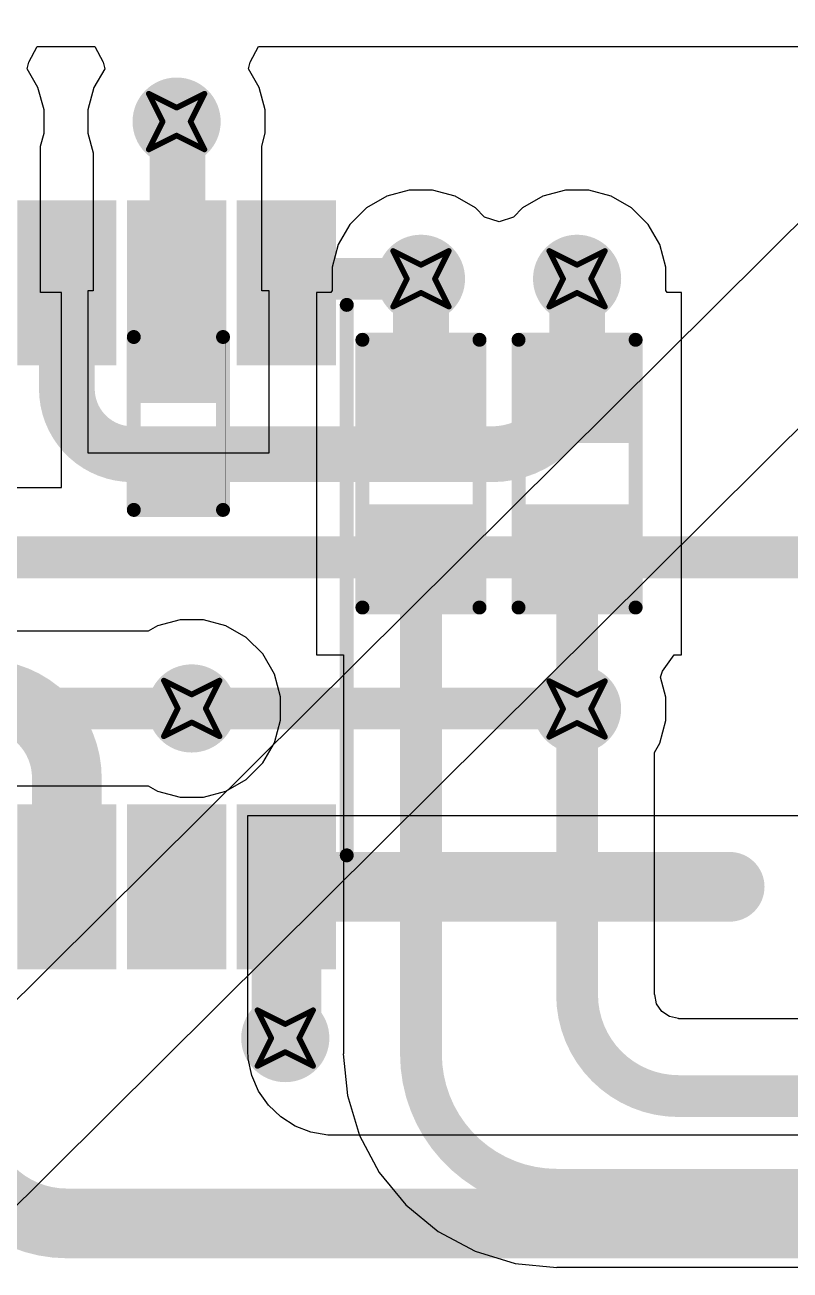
# Model space of a CAD drawing. Header units: inches. Extents: x 0 to 213, y 0 to 212.
# Drawn here: x 0.6632 to 0.9376, y 1.5881 to 2.0345 of the extents above; entities that cross this region are included whole.
import ezdxf

# ---------------------------------------------------------------- set-up
doc = ezdxf.new("R2010")
doc.units = ezdxf.units.IN
doc.header["$MEASUREMENT"] = 0
for name, color, linetype in [('Bottom Layer', 5, 'Continuous'), ('Bottom Overlay', 54, 'Continuous'), ('Bottom Paste', 16, 'Continuous'), ('Bottom Solder', 6, 'Continuous'), ('Drill Drawing', 1, 'Continuous'), ('Top Layer', 1, 'Continuous'), ('Top Overlay', 2, 'Continuous'), ('Top Paste', 8, 'Continuous'), ('Top Solder', 216, 'Continuous'), ('Via Holes', 16, 'Continuous')]:
    doc.layers.add(name, color=color, linetype=linetype)

# ---------------------------------------------------------------- blocks, each defined once
blk = doc.blocks.new('R___0402_B_31')
at = {"layer": 'Bottom Layer'}
for points in [[(-0.0095, 0.0125), (-0.0095, -0.0125), (-0.0275, -0.0125), (-0.0275, 0.0125)], [(0.0275001, 0.0125), (0.0275001, -0.0125), (0.0095001, -0.0125), (0.0095001, 0.0125)]]:
    blk.add_hatch(color=5, dxfattribs=at).paths.add_polyline_path(points)
at = {"layer": 'Bottom Paste'}
for points in [[(-0.0095, 0.0125), (-0.0095, -0.0125), (-0.0275, -0.0125), (-0.0275, 0.0125)], [(0.0275001, 0.0125), (0.0275001, -0.0125), (0.0095001, -0.0125), (0.0095001, 0.0125)]]:
    blk.add_hatch(color=16, dxfattribs=at).paths.add_polyline_path(points)
at = {"layer": 'Bottom Solder'}
for points in [[(-0.0073346, 0.0146654), (-0.0073346, -0.0146654), (-0.0296654, -0.0146654), (-0.0296654, 0.0146654)], [(0.0296655, 0.0146654), (0.0296655, -0.0146654), (0.0073347, -0.0146654), (0.0073347, 0.0146654)]]:
    blk.add_hatch(color=6, dxfattribs=at).paths.add_polyline_path(points)
at = {"layer": 'Bottom Overlay'}
for points, const_width in [([(0.031, 0.016), (-0.031, 0.016)], 0.005), ([(-0.031, -0.016), (-0.031, 0.016)], 0.005), ([(0.031, -0.016), (0.031, 0.016)], 0.005), ([(0.032, 0.017), (-0.0319999, 0.017)], 0.000127), ([(0.031, -0.016), (-0.031, -0.016)], 0.005)]:
    blk.add_lwpolyline(points, dxfattribs=dict(at, const_width=const_width))
for points, const_width in [([(-0.03225, 0.016, 1), (-0.02975, 0.016, 1)], 0.0025), ([(-0.03225, 0.016, 1), (-0.02975, 0.016, 1)], 0.0025), ([(0.02975, 0.016, 1), (0.03225, 0.016, 1)], 0.0025), ([(0.02975, 0.016, 1), (0.03225, 0.016, 1)], 0.0025), ([(-0.0320316, 0.017, 1), (-0.0319682, 0.017, 1)], 6.35e-05), ([(0.0319683, 0.017, 1), (0.0320317, 0.017, 1)], 6.35e-05), ([(-0.03225, -0.016, 1), (-0.02975, -0.016, 1)], 0.0025), ([(-0.03225, -0.016, 1), (-0.02975, -0.016, 1)], 0.0025), ([(0.02975, -0.016, 1), (0.03225, -0.016, 1)], 0.0025), ([(0.02975, -0.016, 1), (0.03225, -0.016, 1)], 0.0025)]:
    blk.add_lwpolyline(points, format="xyb", close=True, dxfattribs=dict(at, const_width=const_width))
blk = doc.blocks.new('SOP_10_38')
at = {"layer": 'Top Layer'}
for points in [[(-0.13385825, 0.09251975), (-0.08267715, 0.09251975), (-0.08267715, 0.06496065), (-0.13385825, 0.06496065)], [(0.08267715, 0.09251975), (0.13385825, 0.09251975), (0.13385825, 0.06496065), (0.08267715, 0.06496065)], [(-0.13385825, 0.05314965), (-0.08267715, 0.05314965), (-0.08267715, 0.02559055), (-0.13385825, 0.02559055)], [(0.08267715, 0.05314965), (0.13385825, 0.05314965), (0.13385825, 0.02559055), (0.08267715, 0.02559055)], [(-0.13385825, 0.01377955), (-0.08267715, 0.01377955), (-0.08267715, -0.01377955), (-0.13385825, -0.01377955)], [(0.08267715, 0.01377965), (0.13385825, 0.01377965), (0.13385825, -0.01377945), (0.08267715, -0.01377945)], [(-0.13385825, -0.02559045), (-0.08267715, -0.02559045), (-0.08267715, -0.05314955), (-0.13385825, -0.05314955)], [(0.08267715, -0.02559045), (0.13385825, -0.02559045), (0.13385825, -0.05314955), (0.08267715, -0.05314955)], [(-0.13385825, -0.06496055), (-0.08267715, -0.06496055), (-0.08267715, -0.09251965), (-0.13385825, -0.09251965)], [(0.08267715, -0.06496055), (0.13385825, -0.06496055), (0.13385825, -0.09251965), (0.08267715, -0.09251965)]]:
    blk.add_hatch(color=1, dxfattribs=at).paths.add_polyline_path(points)
at = {"layer": 'Top Paste'}
for points in [[(-0.13385825, 0.09251975), (-0.08267715, 0.09251975), (-0.08267715, 0.06496065), (-0.13385825, 0.06496065)], [(0.08267715, 0.09251975), (0.13385825, 0.09251975), (0.13385825, 0.06496065), (0.08267715, 0.06496065)], [(-0.13385825, 0.05314965), (-0.08267715, 0.05314965), (-0.08267715, 0.02559055), (-0.13385825, 0.02559055)], [(0.08267715, 0.05314965), (0.13385825, 0.05314965), (0.13385825, 0.02559055), (0.08267715, 0.02559055)], [(-0.13385825, 0.01377955), (-0.08267715, 0.01377955), (-0.08267715, -0.01377955), (-0.13385825, -0.01377955)], [(0.08267715, 0.01377965), (0.13385825, 0.01377965), (0.13385825, -0.01377945), (0.08267715, -0.01377945)], [(-0.13385825, -0.02559045), (-0.08267715, -0.02559045), (-0.08267715, -0.05314955), (-0.13385825, -0.05314955)], [(0.08267715, -0.02559045), (0.13385825, -0.02559045), (0.13385825, -0.05314955), (0.08267715, -0.05314955)], [(-0.13385825, -0.06496055), (-0.08267715, -0.06496055), (-0.08267715, -0.09251965), (-0.13385825, -0.09251965)], [(0.08267715, -0.06496055), (0.13385825, -0.06496055), (0.13385825, -0.09251965), (0.08267715, -0.09251965)]]:
    blk.add_hatch(color=8, dxfattribs=at).paths.add_polyline_path(points)
at = {"layer": 'Top Solder'}
for points in [[(-0.13785825, 0.09651975), (-0.07867715, 0.09651975), (-0.07867715, 0.06096065), (-0.13785825, 0.06096065)], [(0.07867715, 0.09651975), (0.13785825, 0.09651975), (0.13785825, 0.06096065), (0.07867715, 0.06096065)], [(-0.13785825, 0.05714965), (-0.07867715, 0.05714965), (-0.07867715, 0.02159055), (-0.13785825, 0.02159055)], [(0.07867715, 0.05714965), (0.13785825, 0.05714965), (0.13785825, 0.02159055), (0.07867715, 0.02159055)], [(-0.13785825, 0.01777955), (-0.07867715, 0.01777955), (-0.07867715, -0.01777955), (-0.13785825, -0.01777955)], [(0.07867715, 0.01777965), (0.13785825, 0.01777965), (0.13785825, -0.01777945), (0.07867715, -0.01777945)], [(-0.13785825, -0.02159045), (-0.07867715, -0.02159045), (-0.07867715, -0.05714955), (-0.13785825, -0.05714955)], [(0.07867715, -0.02159045), (0.13785825, -0.02159045), (0.13785825, -0.05714955), (0.07867715, -0.05714955)], [(-0.13785825, -0.06096055), (-0.07867715, -0.06096055), (-0.07867715, -0.09651965), (-0.13785825, -0.09651965)], [(0.07867715, -0.06096055), (0.13785825, -0.06096055), (0.13785825, -0.09651965), (0.07867715, -0.09651965)]]:
    blk.add_hatch(color=216, dxfattribs=at).paths.add_polyline_path(points)
at = {"layer": 'Top Overlay', "const_width": 0.005}
for points in [[(-0.097, 0.1003937), (0.1003937, 0.1003937)], [(-0.1469625, 0.084), (-0.1469625, 0.074)], [(-0.1469625, 0.084), (-0.1419625, 0.079)], [(-0.1419625, 0.079), (-0.1469625, 0.074)], [(-0.097, -0.1003937), (0.1003937, -0.1003937)]]:
    blk.add_lwpolyline(points, dxfattribs=at)
at = {"layer": 'Top Overlay', "const_width": 0.0025}
for points in [[(-0.09825, 0.1003937, 1), (-0.09575, 0.1003937, 1)], [(0.0991437, 0.1003937, 1), (0.1016437, 0.1003937, 1)], [(-0.1482125, 0.084, 1), (-0.1457125, 0.084, 1)], [(-0.1482125, 0.084, 1), (-0.1457125, 0.084, 1)], [(-0.1432125, 0.079, 1), (-0.1407125, 0.079, 1)], [(-0.1432125, 0.079, 1), (-0.1407125, 0.079, 1)], [(-0.1482125, 0.074, 1), (-0.1457125, 0.074, 1)], [(-0.1482125, 0.074, 1), (-0.1457125, 0.074, 1)], [(-0.09825, -0.1003937, 1), (-0.09575, -0.1003937, 1)], [(0.0991437, -0.1003937, 1), (0.1016437, -0.1003937, 1)]]:
    blk.add_lwpolyline(points, format="xyb", close=True, dxfattribs=at)
blk = doc.blocks.new('R___0603_B_46')
at = {"layer": 'Bottom Layer'}
for points in [[(-0.045, -0.0175), (-0.045, 0.0175), (-0.015, 0.0175), (-0.015, -0.0175)], [(0.015, -0.0175), (0.015, 0.0175), (0.045, 0.0175), (0.045, -0.0175)]]:
    blk.add_hatch(color=5, dxfattribs=at).paths.add_polyline_path(points)
at = {"layer": 'Bottom Paste'}
for points in [[(-0.045, -0.0175), (-0.045, 0.0175), (-0.015, 0.0175), (-0.015, -0.0175)], [(0.015, -0.0175), (0.015, 0.0175), (0.045, 0.0175), (0.045, -0.0175)]]:
    blk.add_hatch(color=16, dxfattribs=at).paths.add_polyline_path(points)
at = {"layer": 'Bottom Solder'}
for points in [[(-0.049, -0.0215), (-0.049, 0.0215), (-0.011, 0.0215), (-0.011, -0.0215)], [(0.011, -0.0215), (0.011, 0.0215), (0.049, 0.0215), (0.049, -0.0215)]]:
    blk.add_hatch(color=6, dxfattribs=at).paths.add_polyline_path(points)
at = {"layer": 'Bottom Overlay', "const_width": 0.005}
for points in [[(-0.048, 0.021), (0.048, 0.021)], [(-0.048, 0.021), (-0.048, -0.021)], [(0.048, 0.021), (0.048, -0.021)], [(-0.048, -0.021), (0.048, -0.021)]]:
    blk.add_lwpolyline(points, dxfattribs=at)
at = {"layer": 'Bottom Overlay', "const_width": 0.0025}
for points in [[(-0.04925, 0.021, 1), (-0.04675, 0.021, 1)], [(-0.04925, 0.021, 1), (-0.04675, 0.021, 1)], [(0.04675, 0.021, 1), (0.04925, 0.021, 1)], [(0.04675, 0.021, 1), (0.04925, 0.021, 1)], [(-0.04925, -0.021, 1), (-0.04675, -0.021, 1)], [(-0.04925, -0.021, 1), (-0.04675, -0.021, 1)], [(0.04675, -0.021, 1), (0.04925, -0.021, 1)], [(0.04675, -0.021, 1), (0.04925, -0.021, 1)]]:
    blk.add_lwpolyline(points, format="xyb", close=True, dxfattribs=at)
blk = doc.blocks.new('R___0603_B_48')
at = {"layer": 'Bottom Layer'}
for points in [[(-0.045, -0.0175), (-0.045, 0.0175), (-0.015, 0.0175), (-0.015, -0.0175)], [(0.015, -0.0175), (0.015, 0.0175), (0.045, 0.0175), (0.045, -0.0175)]]:
    blk.add_hatch(color=5, dxfattribs=at).paths.add_polyline_path(points)
at = {"layer": 'Bottom Paste'}
for points in [[(-0.045, -0.0175), (-0.045, 0.0175), (-0.015, 0.0175), (-0.015, -0.0175)], [(0.015, -0.0175), (0.015, 0.0175), (0.045, 0.0175), (0.045, -0.0175)]]:
    blk.add_hatch(color=16, dxfattribs=at).paths.add_polyline_path(points)
at = {"layer": 'Bottom Solder'}
for points in [[(-0.049, -0.0215), (-0.049, 0.0215), (-0.011, 0.0215), (-0.011, -0.0215)], [(0.011, -0.0215), (0.011, 0.0215), (0.049, 0.0215), (0.049, -0.0215)]]:
    blk.add_hatch(color=6, dxfattribs=at).paths.add_polyline_path(points)
at = {"layer": 'Bottom Overlay', "const_width": 0.005}
for points in [[(-0.048, 0.021), (0.048, 0.021)], [(-0.048, 0.021), (-0.048, -0.021)], [(0.048, 0.021), (0.048, -0.021)], [(-0.048, -0.021), (0.048, -0.021)]]:
    blk.add_lwpolyline(points, dxfattribs=at)
at = {"layer": 'Bottom Overlay', "const_width": 0.0025}
for points in [[(-0.04925, 0.021, 1), (-0.04675, 0.021, 1)], [(-0.04925, 0.021, 1), (-0.04675, 0.021, 1)], [(0.04675, 0.021, 1), (0.04925, 0.021, 1)], [(0.04675, 0.021, 1), (0.04925, 0.021, 1)], [(-0.04925, -0.021, 1), (-0.04675, -0.021, 1)], [(-0.04925, -0.021, 1), (-0.04675, -0.021, 1)], [(0.04675, -0.021, 1), (0.04925, -0.021, 1)], [(0.04675, -0.021, 1), (0.04925, -0.021, 1)]]:
    blk.add_lwpolyline(points, format="xyb", close=True, dxfattribs=at)
blk = doc.blocks.new('5050_LED_61')
at = {"layer": 'Top Solder'}
for p in [(0.0156041, -0.0902333), (-0.0587447, -0.0902586)]:
    blk.add_line(p, (-211.999042, -210.7003646), dxfattribs=at)

msp = doc.modelspace()

# ---------------------------------------------------------------- hatches: boundary and pattern name
at = {"layer": 'Bottom Layer'}
h = msp.add_hatch(color=5, dxfattribs=at)
edge = h.paths.add_edge_path()
edge.add_arc((0.7175887, 1.9998753), 0.011811, 0, 360)
h = msp.add_hatch(color=5, dxfattribs=at)
edge = h.paths.add_edge_path()
edge.add_arc((0.8052283, 1.9435052), 0.011811, 0, 360)
h = msp.add_hatch(color=5, dxfattribs=at)
edge = h.paths.add_edge_path()
edge.add_arc((0.8612283, 1.9435052), 0.011811, 0, 360)
h = msp.add_hatch(color=5, dxfattribs=at)
edge = h.paths.add_edge_path()
edge.add_arc((0.7230005, 1.7894501), 0.011811, 0, 360)
h = msp.add_hatch(color=5, dxfattribs=at)
edge = h.paths.add_edge_path()
edge.add_arc((0.8612249, 1.7892709), 0.011811, 0, 360)
h = msp.add_hatch(color=5, dxfattribs=at)
edge = h.paths.add_edge_path()
edge.add_arc((0.7565595, 1.6712509), 0.011811, 0, 360)
at = {"layer": 'Bottom Solder'}
h = msp.add_hatch(color=6, dxfattribs=at)
edge = h.paths.add_edge_path()
edge.add_arc((0.7175887, 1.9998753), 0.015811, 0, 360)
h = msp.add_hatch(color=6, dxfattribs=at)
edge = h.paths.add_edge_path()
edge.add_arc((0.8052283, 1.9435052), 0.015811, 0, 360)
h = msp.add_hatch(color=6, dxfattribs=at)
edge = h.paths.add_edge_path()
edge.add_arc((0.8612283, 1.9435052), 0.015811, 0, 360)
h = msp.add_hatch(color=6, dxfattribs=at)
edge = h.paths.add_edge_path()
edge.add_arc((0.7230005, 1.7894501), 0.015811, 0, 360)
h = msp.add_hatch(color=6, dxfattribs=at)
edge = h.paths.add_edge_path()
edge.add_arc((0.8612249, 1.7892709), 0.015811, 0, 360)
h = msp.add_hatch(color=6, dxfattribs=at)
edge = h.paths.add_edge_path()
edge.add_arc((0.7565595, 1.6712509), 0.015811, 0, 360)
at = {"layer": 'Top Layer'}
h = msp.add_hatch(color=1, dxfattribs=at)
edge = h.paths.add_edge_path()
edge.add_arc((0.7175887, 1.9998753), 0.011811, 0, 360)
h = msp.add_hatch(color=1, dxfattribs=at)
edge = h.paths.add_edge_path()
edge.add_arc((0.8052283, 1.9435052), 0.011811, 0, 360)
h = msp.add_hatch(color=1, dxfattribs=at)
edge = h.paths.add_edge_path()
edge.add_arc((0.8612283, 1.9435052), 0.011811, 0, 360)
h = msp.add_hatch(color=1, dxfattribs=at)
edge = h.paths.add_edge_path()
edge.add_arc((0.7230005, 1.7894501), 0.011811, 0, 360)
h = msp.add_hatch(color=1, dxfattribs=at)
edge = h.paths.add_edge_path()
edge.add_arc((0.8612249, 1.7892709), 0.011811, 0, 360)
h = msp.add_hatch(color=1, dxfattribs=at)
edge = h.paths.add_edge_path()
edge.add_arc((0.7565595, 1.6712509), 0.011811, 0, 360)
at = {"layer": 'Top Solder'}
h = msp.add_hatch(color=216, dxfattribs=at)
edge = h.paths.add_edge_path()
edge.add_arc((0.7175887, 1.9998753), 0.015811, 0, 360)
h = msp.add_hatch(color=216, dxfattribs=at)
edge = h.paths.add_edge_path()
edge.add_arc((0.8052283, 1.9435052), 0.015811, 0, 360)
h = msp.add_hatch(color=216, dxfattribs=at)
edge = h.paths.add_edge_path()
edge.add_arc((0.8612283, 1.9435052), 0.015811, 0, 360)
h = msp.add_hatch(color=216, dxfattribs=at)
edge = h.paths.add_edge_path()
edge.add_arc((0.7230005, 1.7894501), 0.015811, 0, 360)
h = msp.add_hatch(color=216, dxfattribs=at)
edge = h.paths.add_edge_path()
edge.add_arc((0.8612249, 1.7892709), 0.015811, 0, 360)
h = msp.add_hatch(color=216, dxfattribs=at)
edge = h.paths.add_edge_path()
edge.add_arc((0.7565595, 1.6712509), 0.015811, 0, 360)
at = {"layer": 'Via Holes'}
h = msp.add_hatch(color=7, dxfattribs=at)
edge = h.paths.add_edge_path()
edge.add_arc((0.7175887, 1.9998753), 0.0059055, 0, 360)
h = msp.add_hatch(color=7, dxfattribs=at)
edge = h.paths.add_edge_path()
edge.add_arc((0.8052283, 1.9435052), 0.0059055, 0, 360)
h = msp.add_hatch(color=7, dxfattribs=at)
edge = h.paths.add_edge_path()
edge.add_arc((0.8612283, 1.9435052), 0.0059055, 0, 360)
h = msp.add_hatch(color=7, dxfattribs=at)
edge = h.paths.add_edge_path()
edge.add_arc((0.7230005, 1.7894501), 0.0059055, 0, 360)
h = msp.add_hatch(color=7, dxfattribs=at)
edge = h.paths.add_edge_path()
edge.add_arc((0.8612249, 1.7892709), 0.0059055, 0, 360)
h = msp.add_hatch(color=7, dxfattribs=at)
edge = h.paths.add_edge_path()
edge.add_arc((0.7565595, 1.6712509), 0.0059055, 0, 360)

# ---------------------------------------------------------------- linework, layer by layer
at = {"layer": 'Bottom Layer'}
for p, q in [((0.664616, 2.0212398), (0.6675323, 2.0268533)), ((0.6675323, 2.0268533), (0.6882654, 2.0268533)), ((0.6882654, 2.0268533), (0.6911817, 2.0212398)), ((0.7439957, 2.0212398), (0.746912, 2.0268533)), ((0.746912, 2.0268533), (1.7237561, 2.0268533)), ((0.6639842, 2.0188533), (0.664616, 2.0212398)), ((0.6678521, 2.0121539), (0.6639842, 2.0188533)), ((0.6918135, 2.0188533), (0.6879456, 2.0121539)), ((0.6911817, 2.0212398), (0.6918135, 2.0188533)), ((0.7433639, 2.0188533), (0.7439957, 2.0212398)), ((0.7472318, 2.0121539), (0.7433639, 2.0188533)), ((0.67002, 2.0040633), (0.6678521, 2.0121539)), ((0.6879456, 2.0121539), (0.6857777, 2.0040633)), ((0.7493997, 2.0040633), (0.7472318, 2.0121539)), ((0.67002, 1.9956873), (0.67002, 2.0040633)), ((0.6857777, 2.0040633), (0.6857777, 1.9956873)), ((0.7493997, 1.9956873), (0.7493997, 2.0040633)), ((0.6687877, 1.9910884), (0.67002, 1.9956873)), ((0.6857777, 1.9956873), (0.6876496, 1.9887014)), ((0.7481674, 1.9910884), (0.7493997, 1.9956873)), ((0.6687877, 1.9386388), (0.6687877, 1.9910884)), ((0.6876496, 1.9887014), (0.6876496, 1.9391388)), ((0.7481674, 1.9391388), (0.7481674, 1.9910884)), ((0.8010403, 1.9753162), (0.7929497, 1.9731483)), ((0.8094163, 1.9753162), (0.8010403, 1.9753162)), ((0.8175069, 1.9731483), (0.8094163, 1.9753162)), ((0.8570403, 1.9753162), (0.8489497, 1.9731483)), ((0.8654163, 1.9753162), (0.8570403, 1.9753162)), ((0.8735069, 1.9731483), (0.8654163, 1.9753162)), ((0.7929497, 1.9731483), (0.7856959, 1.9689603)), ((0.8247607, 1.9689603), (0.8175069, 1.9731483)), ((0.8489497, 1.9731483), (0.8416959, 1.9689603)), ((0.8807607, 1.9689603), (0.8735069, 1.9731483)), ((0.7856959, 1.9689603), (0.7797732, 1.9630376)), ((0.8280538, 1.9656672), (0.8247607, 1.9689603)), ((0.8332283, 1.9639046), (0.8280538, 1.9656672)), ((0.8384028, 1.9656672), (0.8332283, 1.9639046)), ((0.8416959, 1.9689603), (0.8384028, 1.9656672)), ((0.8866834, 1.9630376), (0.8807607, 1.9689603)), ((0.7797732, 1.9630376), (0.7755852, 1.9557838)), ((0.8908714, 1.9557838), (0.8866834, 1.9630376)), ((0.7755852, 1.9557838), (0.7734173, 1.9476932)), ((0.8930393, 1.9476932), (0.8908714, 1.9557838)), ((0.7734173, 1.9476932), (0.7734173, 1.9393173)), ((0.8930393, 1.9393173), (0.8930393, 1.9476932)), ((0.6763486, 1.9386388), (0.6687877, 1.9386388)), ((0.6763486, 1.8686388), (0.6763486, 1.9386388)), ((0.6876496, 1.9391388), (0.6857283, 1.9391388)), ((0.6857283, 1.9391388), (0.6857283, 1.8811388)), ((0.7507283, 1.9391388), (0.7481674, 1.9391388)), ((0.7507283, 1.8811388), (0.7507283, 1.9391388)), ((0.7728952, 1.9386369), (0.7677249, 1.9386369)), ((0.7677249, 1.9386369), (0.7677249, 1.8686369)), ((0.7734173, 1.9393173), (0.7728952, 1.9386369)), ((0.8935614, 1.9386369), (0.8930393, 1.9393173)), ((0.8987249, 1.9386369), (0.8935614, 1.9386369)), ((0.8987249, 1.8686369), (0.8987249, 1.9386369)), ((0.6857283, 1.8811388), (0.7507283, 1.8811388)), ((0.6013486, 1.8686388), (0.6763486, 1.8686388)), ((0.7677249, 1.8686369), (0.7677249, 1.8086369)), ((0.8987249, 1.8086369), (0.8987249, 1.8686369)), ((0.7107219, 1.8190932), (0.707421, 1.8171874)), ((0.7188125, 1.8212611), (0.7107219, 1.8190932)), ((0.7271885, 1.8212611), (0.7188125, 1.8212611)), ((0.7352791, 1.8190932), (0.7271885, 1.8212611)), ((0.7425329, 1.8149052), (0.7352791, 1.8190932)), ((0.707421, 1.8171874), (0.5866187, 1.8171874)), ((0.7484556, 1.8089825), (0.7425329, 1.8149052)), ((0.7526436, 1.8017287), (0.7484556, 1.8089825)), ((0.7677249, 1.8086369), (0.7774844, 1.8086369)), ((0.7774844, 1.8086369), (0.7774844, 1.6655969)), ((0.8918206, 1.8028615), (0.8960137, 1.8086369)), ((0.8960137, 1.8086369), (0.8987249, 1.8086369)), ((0.7548115, 1.7936381), (0.7526436, 1.8017287)), ((0.8911125, 1.8006368), (0.8918206, 1.8028615)), ((0.8930359, 1.7934589), (0.8911125, 1.8006368)), ((0.7548115, 1.7852621), (0.7548115, 1.7936381)), ((0.8930359, 1.7850829), (0.8930359, 1.7934589)), ((0.7526436, 1.7771715), (0.7548115, 1.7852621)), ((0.890868, 1.7769923), (0.8930359, 1.7850829)), ((0.7484556, 1.7699177), (0.7526436, 1.7771715)), ((0.8889622, 1.7736914), (0.890868, 1.7769923)), ((0.8889622, 1.6868601), (0.8889622, 1.7736914)), ((0.7425329, 1.763995), (0.7484556, 1.7699177)), ((0.7352791, 1.759807), (0.7425329, 1.763995)), ((0.5866187, 1.7617128), (0.707421, 1.7617128)), ((0.707421, 1.7617128), (0.7107219, 1.759807)), ((0.7107219, 1.759807), (0.7188125, 1.7576391)), ((0.7271885, 1.7576391), (0.7352791, 1.759807)), ((0.7188125, 1.7576391), (0.7271885, 1.7576391)), ((0.8890602, 1.6868601), (0.8889622, 1.6868601)), ((0.8897128, 1.683579), (0.8890602, 1.6868601)), ((0.8915714, 1.6807974), (0.8897128, 1.683579)), ((0.894353, 1.6789388), (0.8915714, 1.6807974)), ((0.8976341, 1.6782862), (0.894353, 1.6789388)), ((0.8976341, 1.6781882), (0.8976341, 1.6782862)), ((2.8476569, 1.6781882), (0.8976341, 1.6781882)), ((0.7774844, 1.6655969), (0.7773528, 1.6655969)), ((0.7773528, 1.6655969), (0.7788248, 1.6506512)), ((0.7788248, 1.6506512), (0.7831843, 1.6362799)), ((0.7831843, 1.6362799), (0.7902637, 1.6230352)), ((0.7902637, 1.6230352), (0.7997911, 1.6114262)), ((0.7997911, 1.6114262), (0.8114001, 1.6018988)), ((0.8114001, 1.6018988), (0.8246448, 1.5948194)), ((0.8246448, 1.5948194), (0.8390161, 1.5904599)), ((0.8390161, 1.5904599), (0.8539618, 1.5889879)), ((0.8539618, 1.5889879), (0.8539618, 1.5891195)), ((0.8539618, 1.5891195), (1.8309736, 1.5891195))]:
    msp.add_line(p, q, dxfattribs=at)
for points, const_width in [([(0.7175887, 1.9998753), (0.7179085, 1.9995555)], 0.02), ([(0.7179085, 1.9121501), (0.7179085, 1.9995555)], 0.02), ([(0.8052283, 1.9036388), (0.8052283, 1.9435052)], 0.02), ([(0.8612283, 1.9036388), (0.8612283, 1.9435052)], 0.02), ([(0.8052217, 1.6655969), (0.8052217, 1.8436369)], 0.015), ([(0.8052217, 1.8436369), (0.8052249, 1.8436369)], 0.015), ([(0.8612249, 1.7892709), (0.8612249, 1.8436369)], 0.015), ([(0.5866187, 1.7894501), (0.7230005, 1.7894501)], 0.015), ([(0.8612249, 1.6868601), (0.8612249, 1.7892709)], 0.015), ([(0.8976341, 1.6504509), (2.8476569, 1.6504509)], 0.015), ([(0.8539618, 1.6168568), (2.7917022, 1.6168568)], 0.015)]:
    msp.add_lwpolyline(points, dxfattribs=dict(at, const_width=const_width))
for points, const_width in [([(0.7125887, 1.9998753, 1), (0.7225887, 1.9998753, 1)], 0.01), ([(0.7129085, 1.9995555, 1), (0.7229085, 1.9995555, 1)], 0.01), ([(0.7129085, 1.9995555, 1), (0.7229085, 1.9995555, 1)], 0.01), ([(0.8002283, 1.9435052, 1), (0.8102283, 1.9435052, 1)], 0.01), ([(0.8562283, 1.9435052, 1), (0.8662283, 1.9435052, 1)], 0.01), ([(0.7129085, 1.9121501, 1), (0.7229085, 1.9121501, 1)], 0.01), ([(0.8002283, 1.9036388, 1), (0.8102283, 1.9036388, 1)], 0.01), ([(0.8562283, 1.9036388, 1), (0.8662283, 1.9036388, 1)], 0.01), ([(0.8014717, 1.8436369, 1), (0.8089717, 1.8436369, 1)], 0.0075), ([(0.8014717, 1.8436369, 1), (0.8089717, 1.8436369, 1)], 0.0075), ([(0.8014749, 1.8436369, 1), (0.8089749, 1.8436369, 1)], 0.0075), ([(0.8574749, 1.8436369, 1), (0.8649749, 1.8436369, 1)], 0.0075), ([(0.7192505, 1.7894501, 1), (0.7267505, 1.7894501, 1)], 0.0075), ([(0.8574749, 1.7892709, 1), (0.8649749, 1.7892709, 1)], 0.0075), ([(0.8574749, 1.7892709, 1), (0.8649749, 1.7892709, 1)], 0.0075), ([(0.8574749, 1.6868601, 1), (0.8649749, 1.6868601, 1)], 0.0075), ([(0.8574749, 1.6868601, 1), (0.8649749, 1.6868601, 1)], 0.0075), ([(0.8014717, 1.6655969, 1), (0.8089717, 1.6655969, 1)], 0.0075), ([(0.8014717, 1.6655969, 1), (0.8089717, 1.6655969, 1)], 0.0075), ([(0.8938841, 1.6504509, 1), (0.9013841, 1.6504509, 1)], 0.0075), ([(0.8938841, 1.6504509, 1), (0.9013841, 1.6504509, 1)], 0.0075), ([(0.8502118, 1.6168568, 1), (0.8577118, 1.6168568, 1)], 0.0075), ([(0.8502118, 1.6168568, 1), (0.8577118, 1.6168568, 1)], 0.0075)]:
    msp.add_lwpolyline(points, format="xyb", close=True, dxfattribs=dict(at, const_width=const_width))
at = {"layer": 'Bottom Layer', "const_width": 0.015}
for points in [[(0.8976341, 1.6504509, -0.4142135623730951), (0.8612249, 1.6868601)], [(0.8539618, 1.6168568, -0.4142135623730951), (0.8052217, 1.6655969)]]:
    msp.add_lwpolyline(points, format="xyb", dxfattribs=at)
at = {"layer": 'Drill Drawing', "const_width": 0.002}
for points in [[(0.7075887, 2.0098753), (0.7175887, 2.0048753)], [(0.7075887, 2.0098753), (0.7125887, 1.9998753)], [(0.7175887, 2.0048753), (0.7275887, 2.0098753)], [(0.7225887, 1.9998753), (0.7275887, 2.0098753)], [(0.7075887, 1.9898753), (0.7125887, 1.9998753)], [(0.7225887, 1.9998753), (0.7275887, 1.9898753)], [(0.7075887, 1.9898753), (0.7175887, 1.9948753)], [(0.7175887, 1.9948753), (0.7275887, 1.9898753)], [(0.7952283, 1.9535052), (0.8052283, 1.9485052)], [(0.7952283, 1.9535052), (0.8002283, 1.9435052)], [(0.8052283, 1.9485052), (0.8152283, 1.9535052)], [(0.8102283, 1.9435052), (0.8152283, 1.9535052)], [(0.8512283, 1.9535052), (0.8612283, 1.9485052)], [(0.8512283, 1.9535052), (0.8562283, 1.9435052)], [(0.8612283, 1.9485052), (0.8712283, 1.9535052)], [(0.8662283, 1.9435052), (0.8712283, 1.9535052)], [(0.7952283, 1.9335052), (0.8002283, 1.9435052)], [(0.8102283, 1.9435052), (0.8152283, 1.9335052)], [(0.8512283, 1.9335052), (0.8562283, 1.9435052)], [(0.8662283, 1.9435052), (0.8712283, 1.9335052)], [(0.7952283, 1.9335052), (0.8052283, 1.9385052)], [(0.8052283, 1.9385052), (0.8152283, 1.9335052)], [(0.8512283, 1.9335052), (0.8612283, 1.9385052)], [(0.8612283, 1.9385052), (0.8712283, 1.9335052)], [(0.7130005, 1.7994501), (0.7230005, 1.7944501)], [(0.7130005, 1.7994501), (0.7180005, 1.7894501)], [(0.7230005, 1.7944501), (0.7330005, 1.7994501)], [(0.7280005, 1.7894501), (0.7330005, 1.7994501)], [(0.8512249, 1.7992709), (0.8612249, 1.7942709)], [(0.8512249, 1.7992709), (0.8562249, 1.7892709)], [(0.8612249, 1.7942709), (0.8712249, 1.7992709)], [(0.8662249, 1.7892709), (0.8712249, 1.7992709)], [(0.7130005, 1.7794501), (0.7180005, 1.7894501)], [(0.7280005, 1.7894501), (0.7330005, 1.7794501)], [(0.8512249, 1.7792709), (0.8562249, 1.7892709)], [(0.8662249, 1.7892709), (0.8712249, 1.7792709)], [(0.7130005, 1.7794501), (0.7230005, 1.7844501)], [(0.7230005, 1.7844501), (0.7330005, 1.7794501)], [(0.8512249, 1.7792709), (0.8612249, 1.7842709)], [(0.8612249, 1.7842709), (0.8712249, 1.7792709)], [(0.7465595, 1.6812509), (0.7565595, 1.6762509)], [(0.7465595, 1.6812509), (0.7515595, 1.6712509)], [(0.7565595, 1.6762509), (0.7665595, 1.6812509)], [(0.7615595, 1.6712509), (0.7665595, 1.6812509)], [(0.7465595, 1.6612509), (0.7515595, 1.6712509)], [(0.7615595, 1.6712509), (0.7665595, 1.6612509)], [(0.7465595, 1.6612509), (0.7565595, 1.6662509)], [(0.7565595, 1.6662509), (0.7665595, 1.6612509)]]:
    msp.add_lwpolyline(points, dxfattribs=at)
at = {"layer": 'Drill Drawing', "const_width": 0.001}
for points in [[(0.7070887, 2.0098753, 1), (0.7080887, 2.0098753, 1)], [(0.7070887, 2.0098753, 1), (0.7080887, 2.0098753, 1)], [(0.7270887, 2.0098753, 1), (0.7280887, 2.0098753, 1)], [(0.7270887, 2.0098753, 1), (0.7280887, 2.0098753, 1)], [(0.7170887, 2.0048753, 1), (0.7180887, 2.0048753, 1)], [(0.7170887, 2.0048753, 1), (0.7180887, 2.0048753, 1)], [(0.7120887, 1.9998753, 1), (0.7130887, 1.9998753, 1)], [(0.7120887, 1.9998753, 1), (0.7130887, 1.9998753, 1)], [(0.7220887, 1.9998753, 1), (0.7230887, 1.9998753, 1)], [(0.7220887, 1.9998753, 1), (0.7230887, 1.9998753, 1)], [(0.7170887, 1.9948753, 1), (0.7180887, 1.9948753, 1)], [(0.7170887, 1.9948753, 1), (0.7180887, 1.9948753, 1)], [(0.7070887, 1.9898753, 1), (0.7080887, 1.9898753, 1)], [(0.7070887, 1.9898753, 1), (0.7080887, 1.9898753, 1)], [(0.7270887, 1.9898753, 1), (0.7280887, 1.9898753, 1)], [(0.7270887, 1.9898753, 1), (0.7280887, 1.9898753, 1)], [(0.7947283, 1.9535052, 1), (0.7957283, 1.9535052, 1)], [(0.7947283, 1.9535052, 1), (0.7957283, 1.9535052, 1)], [(0.8147283, 1.9535052, 1), (0.8157283, 1.9535052, 1)], [(0.8147283, 1.9535052, 1), (0.8157283, 1.9535052, 1)], [(0.8507283, 1.9535052, 1), (0.8517283, 1.9535052, 1)], [(0.8507283, 1.9535052, 1), (0.8517283, 1.9535052, 1)], [(0.8707283, 1.9535052, 1), (0.8717283, 1.9535052, 1)], [(0.8707283, 1.9535052, 1), (0.8717283, 1.9535052, 1)], [(0.8047283, 1.9485052, 1), (0.8057283, 1.9485052, 1)], [(0.8047283, 1.9485052, 1), (0.8057283, 1.9485052, 1)], [(0.8607283, 1.9485052, 1), (0.8617283, 1.9485052, 1)], [(0.8607283, 1.9485052, 1), (0.8617283, 1.9485052, 1)], [(0.7997283, 1.9435052, 1), (0.8007283, 1.9435052, 1)], [(0.7997283, 1.9435052, 1), (0.8007283, 1.9435052, 1)], [(0.8097283, 1.9435052, 1), (0.8107283, 1.9435052, 1)], [(0.8097283, 1.9435052, 1), (0.8107283, 1.9435052, 1)], [(0.8557283, 1.9435052, 1), (0.8567283, 1.9435052, 1)], [(0.8557283, 1.9435052, 1), (0.8567283, 1.9435052, 1)], [(0.8657283, 1.9435052, 1), (0.8667283, 1.9435052, 1)], [(0.8657283, 1.9435052, 1), (0.8667283, 1.9435052, 1)], [(0.8047283, 1.9385052, 1), (0.8057283, 1.9385052, 1)], [(0.8047283, 1.9385052, 1), (0.8057283, 1.9385052, 1)], [(0.8607283, 1.9385052, 1), (0.8617283, 1.9385052, 1)], [(0.8607283, 1.9385052, 1), (0.8617283, 1.9385052, 1)], [(0.7947283, 1.9335052, 1), (0.7957283, 1.9335052, 1)], [(0.7947283, 1.9335052, 1), (0.7957283, 1.9335052, 1)], [(0.8147283, 1.9335052, 1), (0.8157283, 1.9335052, 1)], [(0.8147283, 1.9335052, 1), (0.8157283, 1.9335052, 1)], [(0.8507283, 1.9335052, 1), (0.8517283, 1.9335052, 1)], [(0.8507283, 1.9335052, 1), (0.8517283, 1.9335052, 1)], [(0.8707283, 1.9335052, 1), (0.8717283, 1.9335052, 1)], [(0.8707283, 1.9335052, 1), (0.8717283, 1.9335052, 1)], [(0.7125005, 1.7994501, 1), (0.7135005, 1.7994501, 1)], [(0.7125005, 1.7994501, 1), (0.7135005, 1.7994501, 1)], [(0.7325005, 1.7994501, 1), (0.7335005, 1.7994501, 1)], [(0.7325005, 1.7994501, 1), (0.7335005, 1.7994501, 1)], [(0.8507249, 1.7992709, 1), (0.8517249, 1.7992709, 1)], [(0.8507249, 1.7992709, 1), (0.8517249, 1.7992709, 1)], [(0.8707249, 1.7992709, 1), (0.8717249, 1.7992709, 1)], [(0.8707249, 1.7992709, 1), (0.8717249, 1.7992709, 1)], [(0.7225005, 1.7944501, 1), (0.7235005, 1.7944501, 1)], [(0.7225005, 1.7944501, 1), (0.7235005, 1.7944501, 1)], [(0.8607249, 1.7942709, 1), (0.8617249, 1.7942709, 1)], [(0.8607249, 1.7942709, 1), (0.8617249, 1.7942709, 1)], [(0.7175005, 1.7894501, 1), (0.7185005, 1.7894501, 1)], [(0.7175005, 1.7894501, 1), (0.7185005, 1.7894501, 1)], [(0.7275005, 1.7894501, 1), (0.7285005, 1.7894501, 1)], [(0.7275005, 1.7894501, 1), (0.7285005, 1.7894501, 1)], [(0.8557249, 1.7892709, 1), (0.8567249, 1.7892709, 1)], [(0.8557249, 1.7892709, 1), (0.8567249, 1.7892709, 1)], [(0.8657249, 1.7892709, 1), (0.8667249, 1.7892709, 1)], [(0.8657249, 1.7892709, 1), (0.8667249, 1.7892709, 1)], [(0.7225005, 1.7844501, 1), (0.7235005, 1.7844501, 1)], [(0.7225005, 1.7844501, 1), (0.7235005, 1.7844501, 1)], [(0.8607249, 1.7842709, 1), (0.8617249, 1.7842709, 1)], [(0.8607249, 1.7842709, 1), (0.8617249, 1.7842709, 1)], [(0.7125005, 1.7794501, 1), (0.7135005, 1.7794501, 1)], [(0.7125005, 1.7794501, 1), (0.7135005, 1.7794501, 1)], [(0.7325005, 1.7794501, 1), (0.7335005, 1.7794501, 1)], [(0.7325005, 1.7794501, 1), (0.7335005, 1.7794501, 1)], [(0.8507249, 1.7792709, 1), (0.8517249, 1.7792709, 1)], [(0.8507249, 1.7792709, 1), (0.8517249, 1.7792709, 1)], [(0.8707249, 1.7792709, 1), (0.8717249, 1.7792709, 1)], [(0.8707249, 1.7792709, 1), (0.8717249, 1.7792709, 1)], [(0.7460595, 1.6812509, 1), (0.7470595, 1.6812509, 1)], [(0.7460595, 1.6812509, 1), (0.7470595, 1.6812509, 1)], [(0.7660595, 1.6812509, 1), (0.7670595, 1.6812509, 1)], [(0.7660595, 1.6812509, 1), (0.7670595, 1.6812509, 1)], [(0.7560595, 1.6762509, 1), (0.7570595, 1.6762509, 1)], [(0.7560595, 1.6762509, 1), (0.7570595, 1.6762509, 1)], [(0.7510595, 1.6712509, 1), (0.7520595, 1.6712509, 1)], [(0.7510595, 1.6712509, 1), (0.7520595, 1.6712509, 1)], [(0.7610595, 1.6712509, 1), (0.7620595, 1.6712509, 1)], [(0.7610595, 1.6712509, 1), (0.7620595, 1.6712509, 1)], [(0.7560595, 1.6662509, 1), (0.7570595, 1.6662509, 1)], [(0.7560595, 1.6662509, 1), (0.7570595, 1.6662509, 1)], [(0.7460595, 1.6612509, 1), (0.7470595, 1.6612509, 1)], [(0.7460595, 1.6612509, 1), (0.7470595, 1.6612509, 1)], [(0.7660595, 1.6612509, 1), (0.7670595, 1.6612509, 1)], [(0.7660595, 1.6612509, 1), (0.7670595, 1.6612509, 1)]]:
    msp.add_lwpolyline(points, format="xyb", close=True, dxfattribs=at)
at = {"layer": 'Top Layer'}
for p, q in [((0.7431792, 1.6669222), (0.7431792, 1.7510879)), ((0.7431792, 1.7510879), (1.1688718, 1.7510877)), ((0.7431792, 1.6669221), (0.7431792, 1.6669222)), ((0.7432386, 1.6638615), (0.7431792, 1.6669221)), ((0.7445494, 1.657881), (0.7432386, 1.6638615)), ((0.7470016, 1.6522712), (0.7445494, 1.657881)), ((0.7505012, 1.6472475), (0.7470016, 1.6522712)), ((0.7549136, 1.6430031), (0.7505012, 1.6472475)), ((0.7600693, 1.6397011), (0.7549136, 1.6430031)), ((0.7657701, 1.6374684), (0.7600693, 1.6397011)), ((0.7717969, 1.6363907), (0.7657701, 1.6374684)), ((0.7748575, 1.6364501), (0.7717969, 1.6363907)), ((1.1717908, 1.6364501), (0.7748575, 1.6364501))]:
    msp.add_line(p, q, dxfattribs=at)
for points, const_width in [([(0.7175887, 1.9420327), (0.7175887, 1.9998753)], 0.015), ([(0.6782186, 1.9040446), (0.6782186, 1.9420327)], 0.02), ([(0.8612283, 1.9111653), (0.8612283, 1.9435052)], 0.02), ([(0.7569588, 1.9420327), (0.7584313, 1.9435052)], 0.015), ([(0.7584313, 1.9435052), (0.8052283, 1.9435052)], 0.015), ([(0.7016631, 1.8806001), (0.8306631, 1.8806001)], 0.02), ([(0.4440005, 1.8436388), (2.1360005, 1.8436388)], 0.015), ([(0.7230005, 1.7894501), (0.8612249, 1.7894501)], 0.015), ([(0.8612249, 1.7892709), (0.8612249, 1.7894501)], 0.015), ([(0.6782161, 1.7262873), (0.6782161, 1.7645684)], 0.025), ([(0.7569588, 1.7254973), (0.9159554, 1.7254973)], 0.025), ([(0.7569588, 1.6716502), (0.7569588, 1.7254973)], 0.025), ([(0.6782187, 1.6047966), (1.2162628, 1.6047966)], 0.025)]:
    msp.add_lwpolyline(points, dxfattribs=dict(at, const_width=const_width))
for points, const_width in [([(0.7138387, 1.9998753, 1), (0.7213387, 1.9998753, 1)], 0.0075), ([(0.6732186, 1.9420327, 1), (0.6832186, 1.9420327, 1)], 0.01), ([(0.8562283, 1.9435052, 1), (0.8662283, 1.9435052, 1)], 0.01), ([(0.7138387, 1.9420327, 1), (0.7213387, 1.9420327, 1)], 0.0075), ([(0.7532088, 1.9420327, 1), (0.7607088, 1.9420327, 1)], 0.0075), ([(0.7546813, 1.9435052, 1), (0.7621813, 1.9435052, 1)], 0.0075), ([(0.7546813, 1.9435052, 1), (0.7621813, 1.9435052, 1)], 0.0075), ([(0.8014783, 1.9435052, 1), (0.8089783, 1.9435052, 1)], 0.0075), ([(0.8562283, 1.9111653, 1), (0.8662283, 1.9111653, 1)], 0.01), ([(0.8562283, 1.9111653, 1), (0.8662283, 1.9111653, 1)], 0.01), ([(0.6732186, 1.9040446, 1), (0.6832186, 1.9040446, 1)], 0.01), ([(0.6732186, 1.9040446, 1), (0.6832186, 1.9040446, 1)], 0.01), ([(0.6966631, 1.8806001, 1), (0.7066631, 1.8806001, 1)], 0.01), ([(0.6966631, 1.8806001, 1), (0.7066631, 1.8806001, 1)], 0.01), ([(0.8256631, 1.8806001, 1), (0.8356631, 1.8806001, 1)], 0.01), ([(0.8256631, 1.8806001, 1), (0.8356631, 1.8806001, 1)], 0.01), ([(0.7192505, 1.7894501, 1), (0.7267505, 1.7894501, 1)], 0.0075), ([(0.8574749, 1.7894501, 1), (0.8649749, 1.7894501, 1)], 0.0075), ([(0.8574749, 1.7894501, 1), (0.8649749, 1.7894501, 1)], 0.0075), ([(0.8574749, 1.7892709, 1), (0.8649749, 1.7892709, 1)], 0.0075), ([(0.6719661, 1.7645684, 1), (0.6844661, 1.7645684, 1)], 0.0125), ([(0.6719661, 1.7645684, 1), (0.6844661, 1.7645684, 1)], 0.0125), ([(0.6719661, 1.7262873, 1), (0.6844661, 1.7262873, 1)], 0.0125), ([(0.7507088, 1.7254973, 1), (0.7632088, 1.7254973, 1)], 0.0125), ([(0.7507088, 1.7254973, 1), (0.7632088, 1.7254973, 1)], 0.0125), ([(0.9097054, 1.7254973, 1), (0.9222054, 1.7254973, 1)], 0.0125), ([(0.7507088, 1.6716502, 1), (0.7632088, 1.6716502, 1)], 0.0125), ([(0.6719687, 1.6047966, 1), (0.6844687, 1.6047966, 1)], 0.0125), ([(0.6719687, 1.6047966, 1), (0.6844687, 1.6047966, 1)], 0.0125)]:
    msp.add_lwpolyline(points, format="xyb", close=True, dxfattribs=dict(at, const_width=const_width))
for points, const_width in [([(0.8612283, 1.9111653, -0.4142135623730951), (0.8306631, 1.8806001)], 0.02), ([(0.7016631, 1.8806001, -0.4142135623730951), (0.6782186, 1.9040446)], 0.02), ([(0.6483556, 1.7944289, -0.4142135623730951), (0.6782161, 1.7645684)], 0.025), ([(0.6782187, 1.6047966, -0.4142135623730951), (0.6388486, 1.6441667)], 0.025)]:
    msp.add_lwpolyline(points, format="xyb", dxfattribs=dict(at, const_width=const_width))

# ---------------------------------------------------------------- block references
for name, p, rotation in [('5050_LED_61', (0.5043233, 1.4244501), 180), ('SOP_10_38', (0.6782187, 1.833765), 90), ('R___0402_B_31', (0.7182283, 1.8916388), 270), ('R___0603_B_46', (0.8052249, 1.8736369), 90), ('R___0603_B_48', (0.8612249, 1.8736369), 90)]:
    msp.add_blockref(name, p, dxfattribs=dict(rotation=rotation))

doc.saveas('drawing.dxf')
